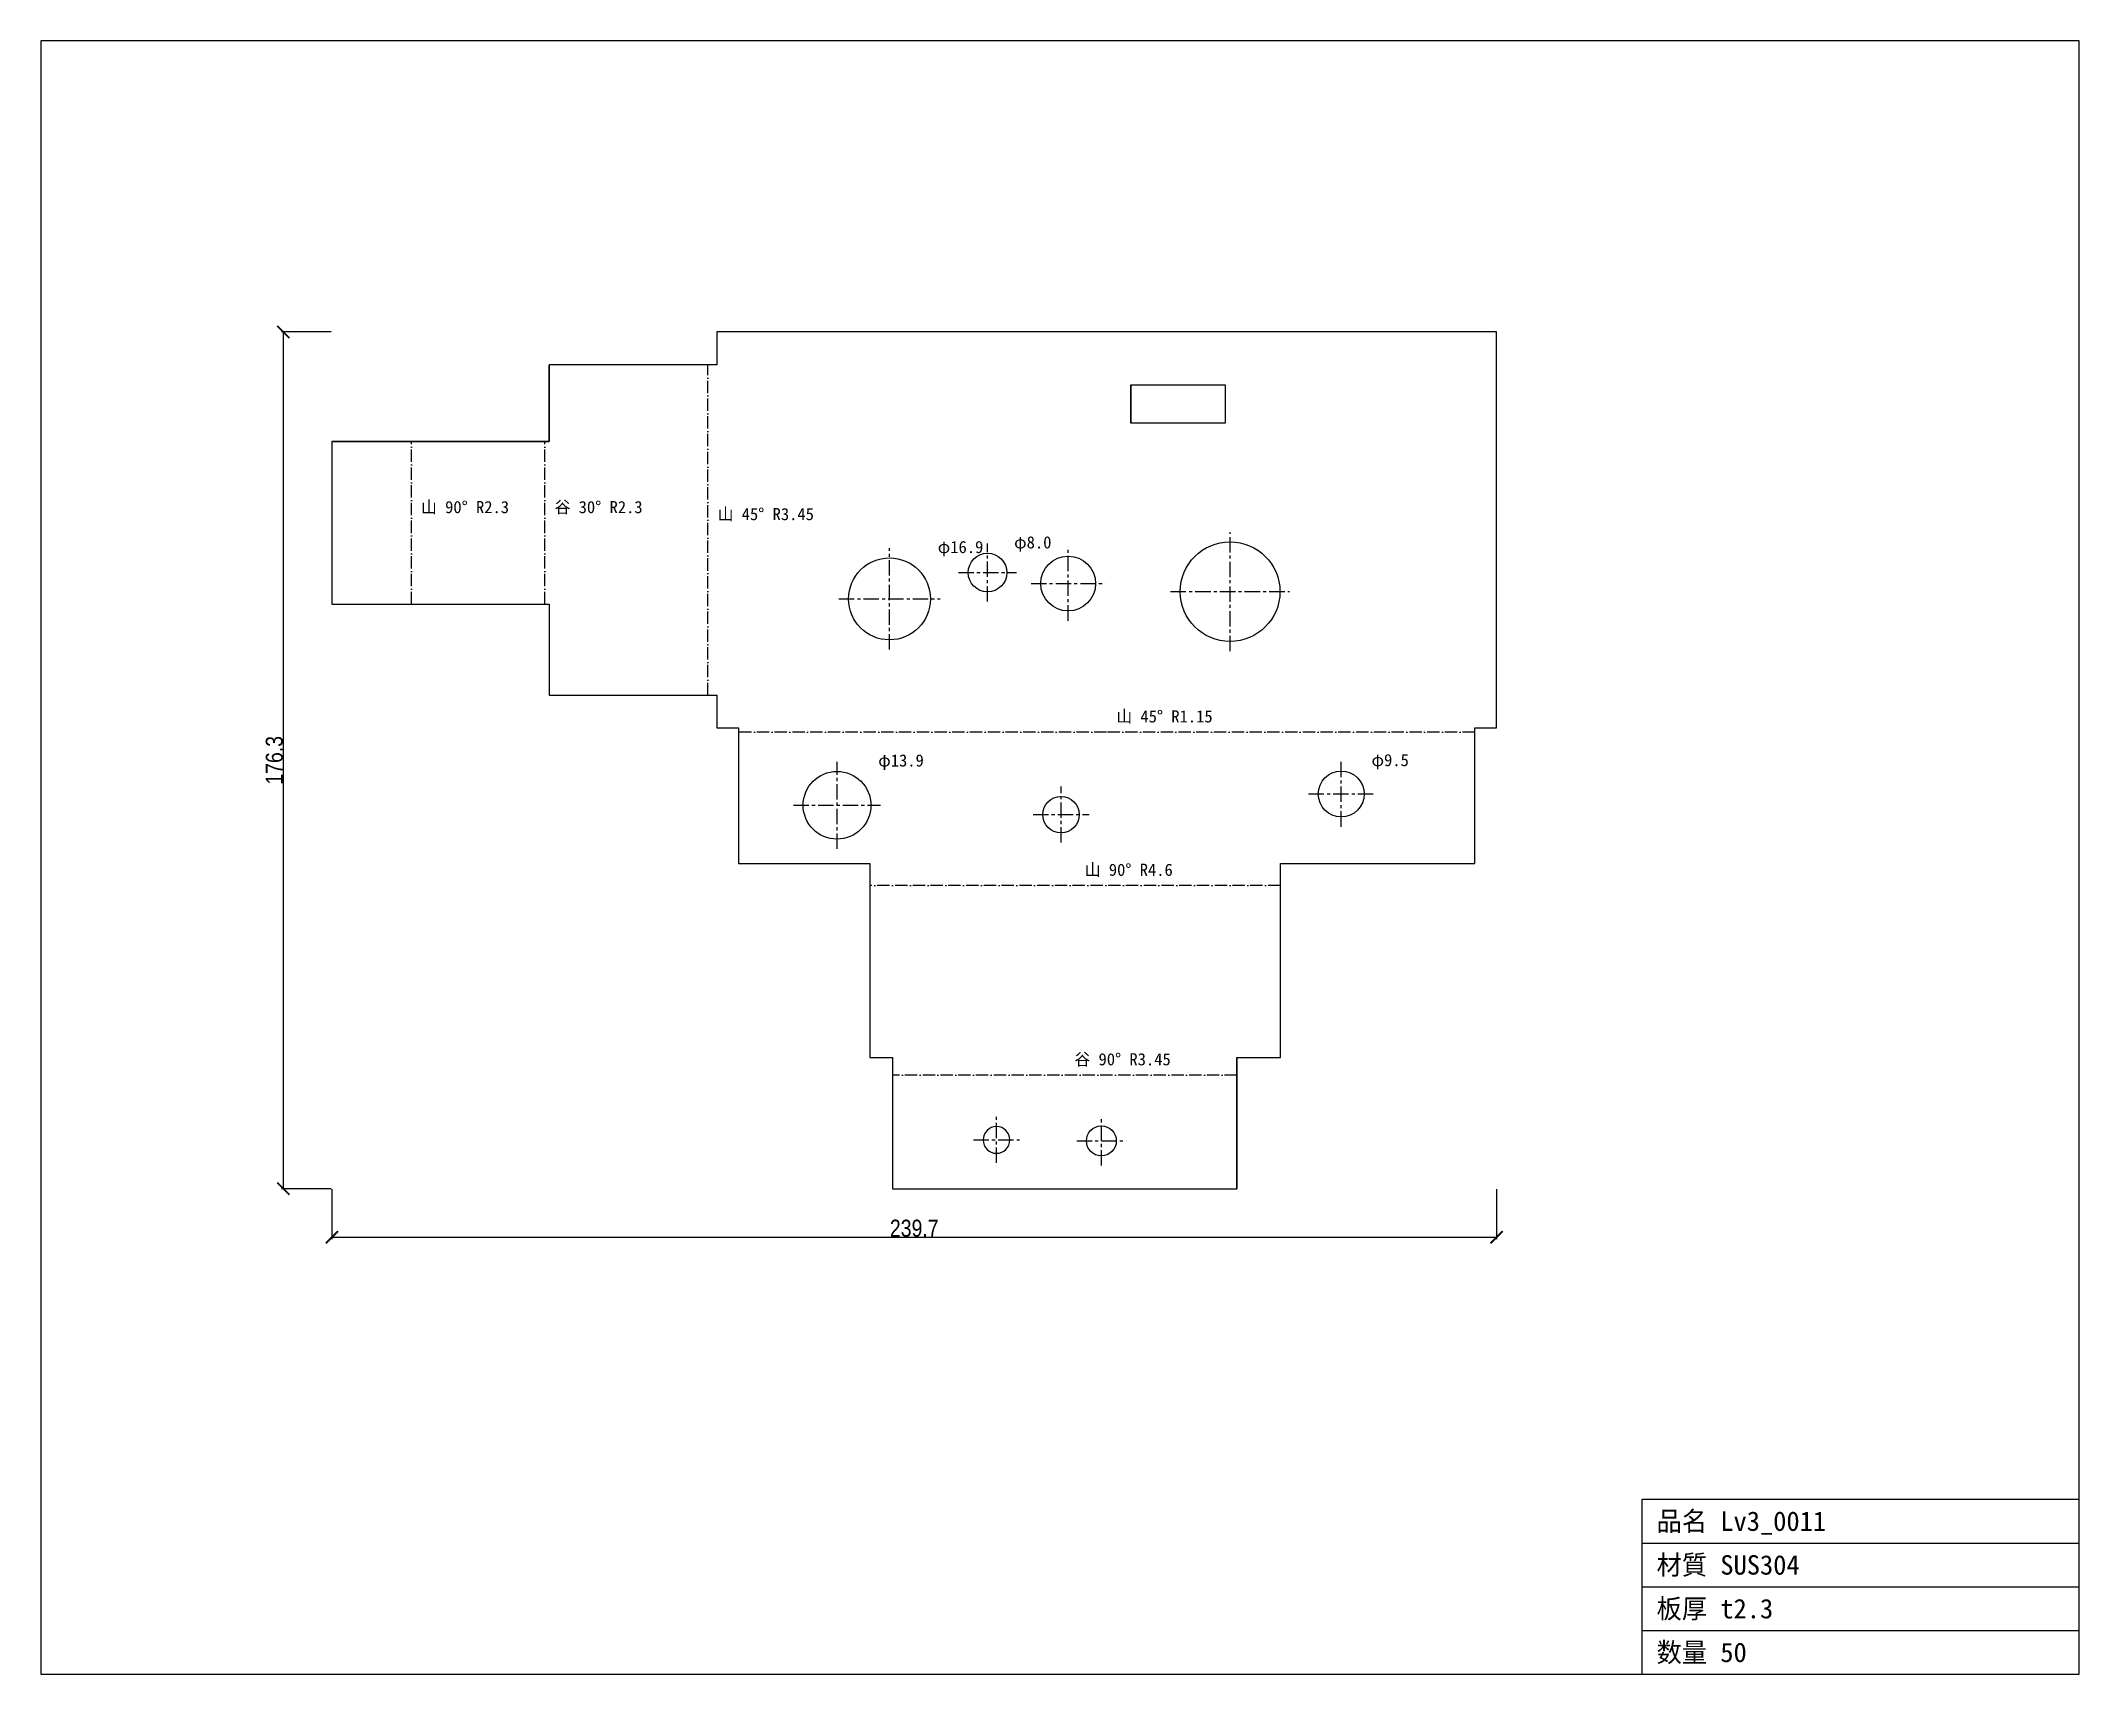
# Model space of a CAD drawing. Header units: millimetres. Extents: x -139 to 280, y -195 to 141.
import ezdxf

# ---------------------------------------------------------------- set-up
doc = ezdxf.new("R2010")
doc.units = ezdxf.units.MM
doc.linetypes.add('CENTER', pattern=[5.08, 3.175, -0.635, 0.635, -0.635])
doc.linetypes.add('DASHDOT', pattern=[3.556, 2.54, -0.508, 0, -0.508])
doc.styles.add('OpenSansCondensed-Light', font='OpenSansCondensed-Light.ttf')
doc.dimstyles.new('EZDXF', dxfattribs={"dimtxt": 0.25, "dimasz": 0.175, "dimexe": 0.375, "dimexo": 0.125, "dimgap": 0.1, "dimtad": 1, "dimlfac": 100, "dimzin": 12, "dimdsep": 46, "dimtxsty": 'OpenSansCondensed-Light', "dimblk": 'ARCHTICK', "dimcen": 2.5, "dimazin": 3, "dimtfac": 0.5, "dimtmove": 2, "dimatfit": 3})

# ---------------------------------------------------------------- blocks, each defined once
blk = doc.blocks.new('HOLE_D6_17')
blk.add_circle((0, 0), 3.08)
blk = doc.blocks.new('HOLE_D9_46')
blk.add_circle((0, 0), 4.73)
blk = doc.blocks.new('HOLE_D13_95')
blk.add_circle((0, 0), 6.97)
blk = doc.blocks.new('HOLE_D20_51')
blk.add_circle((0, 0), 10.26)
blk = doc.blocks.new('_ARCHTICK')
at = {"color": 0, "linetype": 'BYBLOCK', "const_width": 0.15}
blk.add_lwpolyline([(-0.5, -0.5), (0.5, 0.5)], dxfattribs=at)

msp = doc.modelspace()

# ---------------------------------------------------------------- linework, layer by layer
at = {"color": 7, "linetype": 'CONTINUOUS'}
for p, q in [((280.46, 141.4), (-139.14, 141.4)), ((-139.14, 141.4), (-139.14, -194.79)), ((280.46, -194.79), (280.46, 141.4)), ((160.53, 81.47), (0, 81.47)), ((0, 81.47), (0, 74.72)), ((160.53, 41.14), (160.53, 81.47)), ((-16.31, 74.72), (-34.47, 74.72)), ((-34.47, 74.72), (-34.47, 58.9)), ((-34.47, 58.9), (-34.47, 74.72)), ((-15.49, 74.72), (-16.31, 74.72)), ((-7.95, 74.72), (-15.49, 74.72)), ((0, 74.72), (-7.96, 74.72)), ((85.27, 62.73), (85.27, 70.59)), ((85.27, 70.59), (85.27, 62.73)), ((85.27, 70.59), (97.51, 70.59)), ((97.51, 70.59), (104.64, 70.59)), ((104.64, 70.59), (104.64, 62.73)), ((-34.47, 58.9), (-79.21, 58.9)), ((-79.21, 58.9), (-34.47, 58.9)), ((-79.21, 58.9), (-79.21, 25.47)), ((104.64, 62.73), (85.27, 62.73)), ((160.53, 33.63), (160.53, 41.14)), ((160.53, 0), (160.53, 33.63)), ((-79.21, 25.47), (-59.96, 25.47)), ((-59.96, 25.47), (-34.47, 25.47)), ((-34.47, 25.47), (-34.47, 6.75)), ((-34.47, 6.75), (0, 6.75)), ((0, 6.75), (0, 1.92)), ((0, 1.91), (0, 1.63)), ((0, 1.63), (0, 1.4)), ((0, 1.4), (0, 0)), ((0, 0), (4.45, 0)), ((4.45, 0), (4.45, -27.96)), ((156.08, 0), (160.52, 0)), ((156.08, -21.95), (156.07, 0)), ((156.08, -27.96), (156.08, -21.95)), ((4.45, -27.96), (17.2, -27.95)), ((17.2, -27.96), (24.03, -27.96)), ((24.03, -27.96), (31.51, -27.96)), ((31.51, -27.96), (31.51, -67.86)), ((116.02, -67.86), (116.02, -27.96)), ((116.02, -27.96), (156.08, -27.96)), ((31.51, -67.86), (36.18, -67.86)), ((36.18, -67.86), (36.18, -94.86)), ((107.09, -81.93), (107.09, -67.85)), ((107.09, -67.86), (107.09, -94.86)), ((107.09, -67.86), (116.02, -67.86)), ((107.09, -94.86), (107.09, -81.93)), ((36.18, -94.86), (107.09, -94.86)), ((190.46, -194.79), (190.46, -158.79)), ((190.46, -158.79), (280.46, -158.79)), ((190.46, -167.79), (280.46, -167.79)), ((190.46, -176.79), (280.46, -176.79)), ((190.46, -185.79), (280.46, -185.79)), ((-139.14, -194.79), (280.46, -194.79))]:
    msp.add_line(p, q, dxfattribs=at)
at = {"color": 3, "linetype": 'DASHDOT'}
for p, q in [((-1.81, 6.75), (-1.81, 74.72)), ((-62.86, 25.47), (-62.86, 58.9)), ((-35.37, 25.47), (-35.37, 58.9)), ((80.26, -0.9), (4.45, -0.9)), ((156.08, -0.9), (80.26, -0.9)), ((116.02, -32.47), (31.51, -32.47)), ((107.09, -71.47), (36.18, -71.47))]:
    msp.add_line(p, q, dxfattribs=at)
at = {"color": 1, "linetype": 'CENTER'}
for p, q in [((55.74, 25.97), (55.74, 37.92)), ((105.67, 15.77), (105.67, 40.28)), ((35.56, 16.11), (35.56, 36.96)), ((72.34, 22.05), (72.34, 37.33)), ((49.76, 31.95), (61.71, 31.95)), ((64.7, 29.69), (79.98, 29.69)), ((25.14, 26.53), (45.99, 26.53)), ((93.42, 28.03), (117.93, 28.03)), ((24.76, -24.92), (24.76, -6.97)), ((128.55, -20.35), (128.55, -6.89)), ((70.87, -23.61), (70.87, -12.1)), ((15.79, -15.94), (33.74, -15.94)), ((121.82, -13.62), (135.28, -13.62)), ((65.12, -17.86), (76.63, -17.86)), ((57.59, -89.57), (57.59, -80.08)), ((79.17, -90.1), (79.17, -79.93)), ((52.85, -84.83), (62.34, -84.83)), ((74.09, -85.02), (84.26, -85.02))]:
    msp.add_line(p, q, dxfattribs=at)
at = {"color": 7, "linetype": 'CONTINUOUS'}
for centre, radius in [((35.56, 26.53), 8.43), ((35.56, 26.53), 8.43), ((55.74, 31.95), 3.98), ((55.74, 31.95), 3.98), ((72.34, 29.69), 5.64), ((70.87, -17.86), 3.75), ((79.17, -85.02), 3.08)]:
    msp.add_circle(centre, radius, dxfattribs=at)
for start, end in [(0, 180), (180, 0)]:
    msp.add_arc((57.59, -84.83), 2.75, start, end, dxfattribs=at)

# ---------------------------------------------------------------- block references
for name, p in [('HOLE_D20_51', (105.67, 28.03)), ('HOLE_D13_95', (24.76, -15.94)), ('HOLE_D9_46', (128.55, -13.62)), ('HOLE_D6_17', (79.17, -85.02))]:
    msp.add_blockref(name, p, dxfattribs=at)

# ---------------------------------------------------------------- texts
at = {"color": 2}
for s, height, p in [('山 90° R2.3', 2.5, (-60.86, 44.18)), ('谷 30° R2.3', 2.5, (-33.37, 44.18)), ('山 45° R3.45', 2.5, (0.19, 42.74)), ('φ16.9', 2.5, (45.49, 35.96)), ('φ8.0', 2.5, (61.21, 36.92)), ('山 45° R1.15', 2.5, (82.26, 1.1)), ('φ13.9', 2.5, (33.24, -7.97)), ('φ9.5', 2.5, (134.78, -7.89)), ('山 90° R4.6', 2.5, (75.76, -30.47)), ('谷 90° R3.45', 2.5, (73.64, -69.47)), ('品名 Lv3_0011', 4, (193.46, -165.29)), ('材質 SUS304', 4, (193.46, -174.29)), ('板厚 t2.3', 4, (193.46, -183.29)), ('数量 50', 4, (193.46, -192.29))]:
    msp.add_text(s, height=height, dxfattribs=at).set_placement(p)

# ---------------------------------------------------------------- dimensions: what is measured, and where the dimension line sits
at = {"color": 8}
msp.add_linear_dim(base=(-89.21, -94.86), p1=(-79.21, -94.86), p2=(-79.21, 81.47), angle=90, dimstyle='EZDXF', override={"dimtxt": 3.5, "dimasz": 2.5, "dimdec": 1, "dimlfac": 1}, dxfattribs=at).render()
msp.add_linear_dim(base=(-79.21, -104.86), p1=(-79.21, -94.86), p2=(160.53, -94.86), dimstyle='EZDXF', override={"dimtxt": 3.5, "dimasz": 2.5, "dimdec": 1, "dimlfac": 1}, dxfattribs=at).render()

doc.saveas('drawing.dxf')
